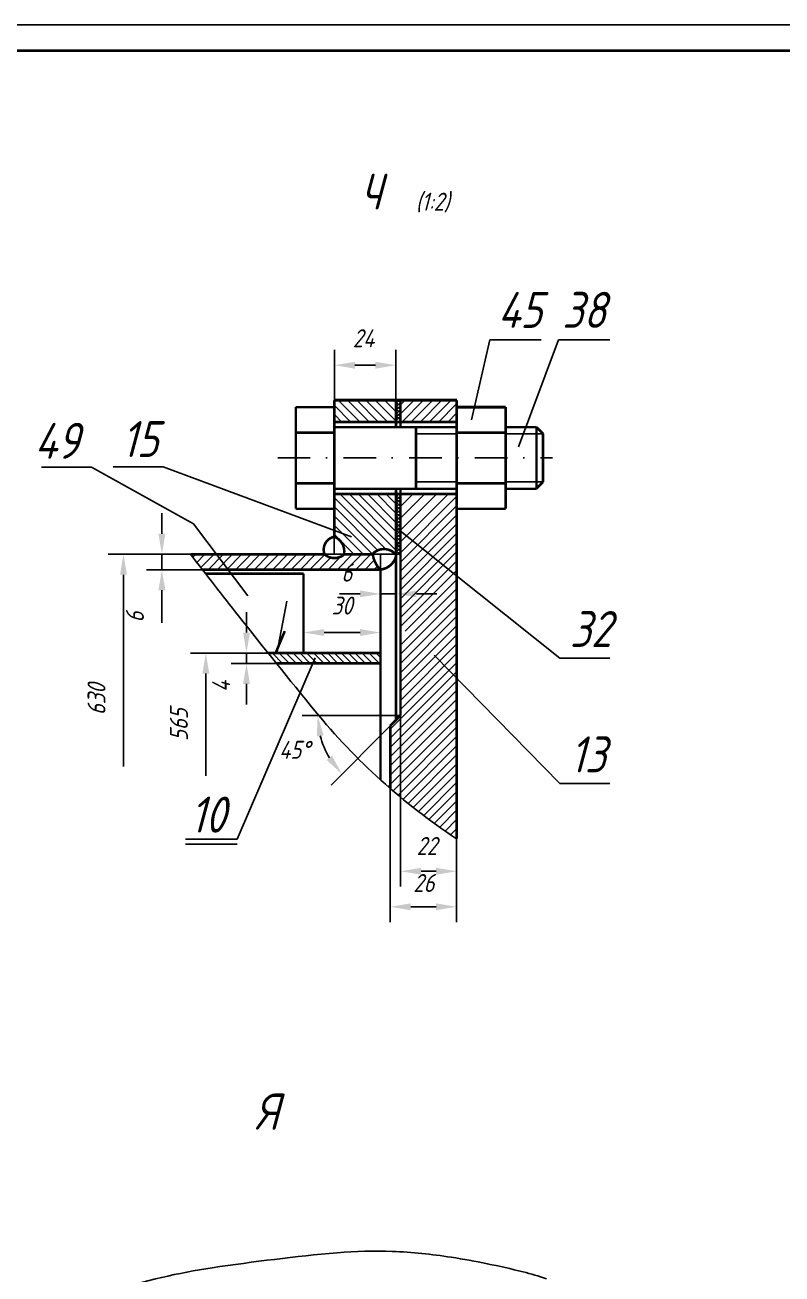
# Model space of a CAD drawing. Extents: x 626 to 1905, y 563 to 1774.
# Drawn here: x 1073.5 to 1221, y 914 to 1157.2 of the extents above; entities that cross this region are included whole.
import ezdxf
from ezdxf.enums import TextEntityAlignment as Align

# ---------------------------------------------------------------- set-up
doc = ezdxf.new("R2010")
doc.units = 0
doc.header["$LTSCALE"] = 0.5
doc.header["$MEASUREMENT"] = 0
doc.linetypes.add('DASHDOT', pattern=[25.4, 12.7, -6.35, 0, -6.35])
doc.layers.get('0').update_dxf_attribs({"linetype": 'CONTINUOUS'})
doc.layers.get('DEFPOINTS').update_dxf_attribs({"linetype": 'CONTINUOUS'})
doc.styles.add('ROMANC', font='romanc', dxfattribs={"width": 0.8, "oblique": 15, "height": 3.5})
doc.dimstyles.get("Standard").update_dxf_attribs({"dimtxt": 0.18, "dimasz": 0.18, "dimexe": 0.18, "dimexo": 0.0625, "dimgap": 0.09, "dimtad": 0, "dimtih": 1, "dimtoh": 1, "dimdec": 4, "dimzin": 0, "dimtxsty": 'STANDARD', "dimcen": 0.09, "dimazin": 3, "dimtfac": 1, "dimtdec": 4, "dimtofl": 0, "dimtmove": 0, "dimatfit": 3, "dimtolj": 1, "dimtzin": 0})

# ---------------------------------------------------------------- blocks, each defined once
blk = doc.blocks.new('*D108')
at = {"color": 0, "linetype": 'BYBLOCK'}
for p, q in [((1255.37, 822.44), (1255.37, 811.72)), ((1258.37, 822.44), (1258.37, 811.72)), ((1251.37, 814.72), (1247.37, 814.72)), ((1255.37, 814.72), (1258.37, 814.72)), ((1262.37, 814.72), (1266.37, 814.72))]:
    blk.add_line(p, q, dxfattribs=at)
for points in [[(1251.37, 815.39), (1251.37, 814.06), (1255.37, 814.72)], [(1262.37, 815.39), (1262.37, 814.06), (1258.37, 814.72)]]:
    blk.add_solid(points, dxfattribs=at)
at = {"layer": 'DEFPOINTS', "color": 0, "linetype": 'BYBLOCK'}
for p in [(1255.37, 822.44), (1258.37, 822.44), (1258.37, 814.72)]:
    blk.add_point(p, dxfattribs=at)
at = {"color": 0, "linetype": 'BYBLOCK', "style": 'ROMANC', "oblique": 15, "width": 0.8}
blk.add_text('6', height=3.5, dxfattribs=at).set_placement((1248.8, 817.11), align=Align.CENTER)
blk = doc.blocks.new('*X109')
at = {"color": 0}
for p, q in [((1249.6, 848.19), (1246.37, 851.42)), ((1251.39, 848.19), (1247.14, 852.44)), ((1253.19, 848.19), (1248.94, 852.44)), ((1254.99, 848.19), (1250.74, 852.44)), ((1256.78, 848.19), (1252.53, 852.44)), ((1258.27, 848.5), (1254.33, 852.44)), ((1258.27, 850.3), (1256.12, 852.44)), ((1258.27, 852.1), (1257.92, 852.44)), ((1247.8, 848.19), (1246.37, 849.63)), ((1256.4, 823.43), (1246.37, 833.46)), ((1258.37, 823.26), (1247.43, 834.19)), ((1258.37, 825.05), (1249.23, 834.19)), ((1258.37, 826.85), (1251.03, 834.19)), ((1258.37, 828.65), (1252.82, 834.19)), ((1258.37, 830.44), (1254.62, 834.19)), ((1258.37, 832.24), (1256.41, 834.19)), ((1258.37, 834.03), (1258.21, 834.19)), ((1254.83, 823.2), (1246.37, 831.67)), ((1253.78, 822.45), (1246.37, 829.87)), ((1252, 822.44), (1246.37, 828.07)), ((1250.2, 822.44), (1246.37, 826.28)), ((1248.41, 822.44), (1248.27, 822.58))]:
    blk.add_line(p, q, dxfattribs=at)
blk = doc.blocks.new('*X110')
at = {"color": 0}
for p, q in [((1218.79, 821.86), (1219.37, 822.44)), ((1219.57, 820.85), (1221.16, 822.44)), ((1220.35, 819.83), (1222.96, 822.44)), ((1221.76, 819.44), (1224.76, 822.44)), ((1223.55, 819.44), (1226.55, 822.44)), ((1225.35, 819.44), (1228.35, 822.44)), ((1227.14, 819.44), (1230.14, 822.44)), ((1228.94, 819.44), (1231.94, 822.44)), ((1230.74, 819.44), (1233.74, 822.44)), ((1232.53, 819.44), (1235.53, 822.44)), ((1234.33, 819.44), (1237.33, 822.44)), ((1236.12, 819.44), (1239.12, 822.44)), ((1237.92, 819.44), (1240.92, 822.44)), ((1239.72, 819.44), (1242.72, 822.44)), ((1241.51, 819.44), (1244.49, 822.41)), ((1246.9, 819.44), (1249.9, 822.44)), ((1248.7, 819.44), (1251.7, 822.44)), ((1250.49, 819.44), (1253.49, 822.44)), ((1243.31, 819.44), (1245.66, 821.79)), ((1245.1, 819.44), (1247.66, 821.99)), ((1252.29, 819.44), (1254.15, 821.3)), ((1254.08, 819.44), (1254.76, 820.11))]:
    blk.add_line(p, q, dxfattribs=at)
blk = doc.blocks.new('*X111')
at = {"color": 0}
for p, q in [((1259.27, 849.77), (1261.94, 852.44)), ((1259.27, 851.56), (1260.14, 852.44)), ((1259.49, 848.19), (1263.74, 852.44)), ((1261.28, 848.19), (1265.53, 852.44)), ((1263.08, 848.19), (1267.33, 852.44)), ((1264.87, 848.19), (1269.12, 852.44)), ((1266.67, 848.19), (1270.2, 851.72)), ((1268.47, 848.19), (1270.2, 849.92))]:
    blk.add_line(p, q, dxfattribs=at)
blk = doc.blocks.new('*D112')
at = {"color": 0, "linetype": 'BYBLOCK'}
for p, q in [((1095.78, 937.65), (1095.78, 941.65)), ((1101.35, 933.65), (1092.78, 933.65)), ((1095.78, 933.65), (1095.78, 930.65)), ((1103.67, 930.65), (1092.78, 930.65)), ((1095.78, 926.65), (1095.78, 922.65)), ((1095.78, 922.65), (1095.78, 920.28))]:
    blk.add_line(p, q, dxfattribs=at)
for points in [[(1095.11, 937.65), (1096.45, 937.65), (1095.78, 933.65)], [(1095.11, 926.65), (1096.45, 926.65), (1095.78, 930.65)]]:
    blk.add_solid(points, dxfattribs=at)
at = {"layer": 'DEFPOINTS', "color": 0, "linetype": 'BYBLOCK'}
for p in [(1101.35, 933.65), (1095.78, 930.65), (1103.67, 930.65)]:
    blk.add_point(p, dxfattribs=at)
at = {"color": 0, "linetype": 'BYBLOCK', "style": 'ROMANC', "oblique": 15, "width": 0.8}
blk.add_text('6', height=3.5, rotation=90, dxfattribs=at).set_placement((1092.28, 921.42), align=Align.CENTER)
blk = doc.blocks.new('*D113')
at = {"color": 0, "linetype": 'BYBLOCK'}
for p, q in [((1142.28, 902.25), (1142.28, 868.92)), ((1153.21, 878.24), (1153.21, 868.92)), ((1146.28, 871.92), (1149.21, 871.92))]:
    blk.add_line(p, q, dxfattribs=at)
for points in [[(1146.28, 872.59), (1146.28, 871.25), (1142.28, 871.92)], [(1149.21, 872.59), (1149.21, 871.25), (1153.21, 871.92)]]:
    blk.add_solid(points, dxfattribs=at)
at = {"layer": 'DEFPOINTS', "color": 0, "linetype": 'BYBLOCK'}
for p in [(1142.28, 902.25), (1153.21, 878.24), (1153.21, 871.92)]:
    blk.add_point(p, dxfattribs=at)
at = {"color": 0, "linetype": 'BYBLOCK', "style": 'ROMANC', "oblique": 15, "width": 0.8}
blk.add_text('22', height=3.5, dxfattribs=at).set_placement((1147.39, 875.09), align=Align.CENTER)
blk = doc.blocks.new('*D114')
at = {"color": 0, "linetype": 'BYBLOCK'}
for p, q in [((1140.28, 888.83), (1140.28, 862)), ((1153.21, 878.41), (1153.21, 862)), ((1149.21, 865), (1144.28, 865))]:
    blk.add_line(p, q, dxfattribs=at)
for points in [[(1144.28, 865.67), (1144.28, 864.33), (1140.28, 865)], [(1149.21, 865.67), (1149.21, 864.33), (1153.21, 865)]]:
    blk.add_solid(points, dxfattribs=at)
at = {"layer": 'DEFPOINTS', "color": 0, "linetype": 'BYBLOCK'}
for p in [(1140.28, 888.83), (1153.21, 878.41), (1140.28, 865)]:
    blk.add_point(p, dxfattribs=at)
at = {"color": 0, "linetype": 'BYBLOCK', "style": 'ROMANC', "oblique": 15, "width": 0.8}
blk.add_text('26', height=3.5, dxfattribs=at).set_placement((1146.82, 867.88), align=Align.CENTER)
blk = doc.blocks.new('*D115')
at = {"color": 0, "linetype": 'BYBLOCK'}
for p, q in [((1129.38, 963.65), (1129.38, 973.46)), ((1141.38, 963.37), (1141.38, 973.46)), ((1137.38, 970.46), (1133.38, 970.46))]:
    blk.add_line(p, q, dxfattribs=at)
for points in [[(1133.38, 971.13), (1133.38, 969.79), (1129.38, 970.46)], [(1137.38, 971.13), (1137.38, 969.79), (1141.38, 970.46)]]:
    blk.add_solid(points, dxfattribs=at)
at = {"layer": 'DEFPOINTS', "color": 0, "linetype": 'BYBLOCK'}
for p in [(1129.38, 970.46), (1129.38, 963.65), (1141.38, 963.37)]:
    blk.add_point(p, dxfattribs=at)
at = {"color": 0, "linetype": 'BYBLOCK', "style": 'ROMANC', "oblique": 15, "width": 0.8}
blk.add_text('24', height=3.5, dxfattribs=at).set_placement((1135.06, 973.96), align=Align.CENTER)
blk = doc.blocks.new('*X193')
at = {"color": 0}
for p, q in [((1123.73, 1032.88), (1121.73, 1034.88)), ((1125.08, 1032.88), (1123.08, 1034.88)), ((1126.42, 1032.88), (1124.42, 1034.88)), ((1127.77, 1032.88), (1125.77, 1034.88)), ((1129.12, 1032.88), (1127.12, 1034.88)), ((1130.46, 1032.88), (1128.46, 1034.88)), ((1131.81, 1032.88), (1129.81, 1034.88)), ((1133.16, 1032.88), (1131.16, 1034.88)), ((1134.5, 1032.88), (1132.5, 1034.88)), ((1135.85, 1032.88), (1133.85, 1034.88)), ((1137.2, 1032.88), (1135.2, 1034.88)), ((1138.55, 1032.88), (1136.55, 1034.88)), ((1139.89, 1032.88), (1137.89, 1034.88)), ((1141.24, 1032.88), (1139.24, 1034.88)), ((1142.59, 1032.88), (1140.59, 1034.88)), ((1142.8, 1034.02), (1141.93, 1034.88))]:
    blk.add_line(p, q, dxfattribs=at)
blk = doc.blocks.new('*D194')
at = {"color": 0, "linetype": 'BYBLOCK'}
for p, q in [((1116.68, 1038.88), (1116.68, 1042.88)), ((1120.97, 1034.88), (1113.68, 1034.88)), ((1116.68, 1032.88), (1116.68, 1034.88)), ((1122.52, 1032.88), (1113.68, 1032.88)), ((1116.68, 1028.88), (1116.68, 1024.88))]:
    blk.add_line(p, q, dxfattribs=at)
for points in [[(1116.01, 1038.88), (1117.35, 1038.88), (1116.68, 1034.88)], [(1116.01, 1028.88), (1117.35, 1028.88), (1116.68, 1032.88)]]:
    blk.add_solid(points, dxfattribs=at)
at = {"layer": 'DEFPOINTS', "color": 0, "linetype": 'BYBLOCK'}
for p in [(1116.68, 1034.88), (1120.97, 1034.88), (1122.52, 1032.88)]:
    blk.add_point(p, dxfattribs=at)
at = {"color": 0, "linetype": 'BYBLOCK', "style": 'ROMANC', "oblique": 15, "width": 0.8}
blk.add_text('4', height=3.5, rotation=90, dxfattribs=at).set_placement((1113.5, 1028.39), align=Align.CENTER)
blk = doc.blocks.new('*D195')
at = {"color": 0, "linetype": 'BYBLOCK'}
for p, q in [((1127.8, 1034.88), (1127.8, 1041.89)), ((1142.8, 1034.88), (1142.8, 1041.89)), ((1138.8, 1038.89), (1131.8, 1038.89))]:
    blk.add_line(p, q, dxfattribs=at)
for points in [[(1131.8, 1039.56), (1131.8, 1038.22), (1127.8, 1038.89)], [(1138.8, 1039.56), (1138.8, 1038.22), (1142.8, 1038.89)]]:
    blk.add_solid(points, dxfattribs=at)
at = {"layer": 'DEFPOINTS', "color": 0, "linetype": 'BYBLOCK'}
for p in [(1127.8, 1038.89), (1127.8, 1034.88), (1142.8, 1034.88)]:
    blk.add_point(p, dxfattribs=at)
at = {"color": 0, "linetype": 'BYBLOCK', "style": 'ROMANC', "oblique": 15, "width": 0.8}
blk.add_text('30', height=3.5, dxfattribs=at).set_placement((1135.3, 1042.39), align=Align.CENTER)

msp = doc.modelspace()

# ---------------------------------------------------------------- linework, layer by layer
for p, q in [((626.71, 1157.2), (1467.71, 1157.2)), ((1160.51, 1080.31), (1164.12, 1095.87)), ((1164.12, 1095.87), (1174.13, 1095.87)), ((1169.68, 1075.03), (1177.47, 1095.87)), ((1177.47, 1095.87), (1187.48, 1095.87)), ((1157.72, 1077.57), (1149.715, 1077.57)), ((1174.435, 1077.57), (1167.185, 1077.57)), ((1086.475, 1071.097), (1076.753, 1071.097)), ((1106.352, 1060.086), (1086.475, 1071.097)), ((1100.46, 1071.14), (1090.73, 1071.14)), ((1137.16, 1057.53), (1100.46, 1071.14)), ((1157.665, 1068.23), (1149.715, 1068.23)), ((1174.435, 1068.23), (1167.185, 1068.23)), ((1116.939, 1046.052), (1106.352, 1060.086)), ((1146.33, 1058.92), (1177.75, 1033.91)), ((1133.795, 1054.13), (1133.795, 1057.53738)), ((1131.88746, 1054.13), (1135.67877, 1054.13)), ((1141.28424, 1054.13), (1145.795, 1054.13)), ((1142.795, 1052.095), (1142.795, 1054.13)), ((1122.63, 1035.16), (1124.56, 1044.98)), ((1130.04, 1033.99), (1114.89, 998.68)), ((1153.28, 1034.47), (1177.75, 1009.46)), ((1177.75, 1033.91), (1187.48, 1033.91)), ((1146.695, 1022.73), (1138.89, 1022.73)), ((1177.75, 1009.46), (1187.48, 1009.46)), ((1114.89, 998.68), (1104.8, 998.68)), ((1114.89, 997.68), (1104.8, 997.68))]:
    msp.add_line(p, q)
at = {"color": 0}
for p, q in [((1145.795, 1083.84877), (1146.07623, 1084.13)), ((1145.795, 1083.45983), (1146.46517, 1084.13)), ((1146.695, 1082.94054), (1145.795, 1083.84054)), ((1145.795, 1082.78631), (1146.695, 1083.68631)), ((1146.695, 1082.26702), (1145.795, 1083.16702)), ((1145.795, 1082.11279), (1146.695, 1083.01279)), ((1146.695, 1081.5935), (1145.795, 1082.4935)), ((1146.695, 1083.61406), (1146.17906, 1084.13)), ((1157.695, 1084.06389), (1157.62889, 1084.13)), ((1145.795, 1081.43927), (1146.695, 1082.33927)), ((1146.695, 1080.91998), (1145.795, 1081.81998)), ((1145.795, 1080.76576), (1146.695, 1081.66576)), ((1146.695, 1080.24647), (1145.795, 1081.14647)), ((1145.795, 1080.09224), (1146.695, 1080.99224)), ((1145.795, 1079.41872), (1146.695, 1080.31872)), ((1146.695, 1065.42904), (1145.795, 1066.32904)), ((1145.795, 1065.27481), (1146.695, 1066.17481)), ((1146.695, 1064.75552), (1145.795, 1065.65552)), ((1145.795, 1064.60129), (1146.695, 1065.50129)), ((1146.125, 1055.95306), (1156.05194, 1065.88)), ((1146.695, 1058.79306), (1153.78194, 1065.88)), ((1146.695, 1061.14306), (1151.43194, 1065.88)), ((1146.695, 1063.43306), (1149.14194, 1065.88)), ((1146.695, 1064.082), (1145.795, 1064.982)), ((1145.795, 1063.92778), (1146.695, 1064.82778)), ((1146.695, 1063.40849), (1145.795, 1064.30849)), ((1145.795, 1063.25426), (1146.695, 1064.15426)), ((1146.695, 1062.73497), (1145.795, 1063.63497)), ((1145.795, 1062.58074), (1146.695, 1063.48074)), ((1146.695, 1062.06145), (1145.795, 1062.96145)), ((1146.695, 1054.41306), (1157.62889, 1065.34695)), ((1146.695, 1052.61701), (1157.62889, 1063.55089)), ((1145.795, 1061.90722), (1146.695, 1062.80722)), ((1146.695, 1061.38793), (1145.795, 1062.28793)), ((1145.795, 1061.2337), (1146.695, 1062.1337)), ((1146.695, 1060.71441), (1145.795, 1061.61441)), ((1145.795, 1060.56018), (1146.695, 1061.46018)), ((1146.695, 1060.04089), (1145.795, 1060.94089)), ((1145.795, 1059.88666), (1146.695, 1060.78666)), ((1146.695, 1050.82096), (1157.62889, 1061.75484)), ((1146.695, 1059.36737), (1145.795, 1060.26737)), ((1145.795, 1059.21314), (1146.695, 1060.11314)), ((1146.695, 1058.69385), (1145.795, 1059.59385)), ((1145.795, 1058.53962), (1146.695, 1059.43962)), ((1146.695, 1058.02033), (1145.795, 1058.92033)), ((1145.795, 1057.8661), (1146.695, 1058.7661)), ((1146.695, 1057.34681), (1145.795, 1058.24681)), ((1145.795, 1057.19258), (1146.695, 1058.09258)), ((1146.695, 1049.0249), (1157.62889, 1059.95879)), ((1146.695, 1047.22885), (1157.62889, 1058.16274)), ((1146.695, 1056.67329), (1145.795, 1057.57329)), ((1145.795, 1056.51906), (1146.695, 1057.41906)), ((1146.695, 1055.99977), (1145.795, 1056.89977)), ((1145.795, 1055.84554), (1146.695, 1056.74554)), ((1146.695, 1055.32625), (1145.795, 1056.22625)), ((1145.795, 1055.17203), (1146.695, 1056.07203)), ((1146.695, 1045.4328), (1157.62889, 1056.36669)), ((1146.695, 1054.65274), (1145.795, 1055.55274)), ((1145.795, 1054.49851), (1146.695, 1055.39851)), ((1146.54422, 1054.13), (1145.795, 1054.87922)), ((1145.8707, 1054.13), (1145.795, 1054.2057)), ((1146.10001, 1054.13), (1146.695, 1054.72499)), ((1146.695, 1043.63675), (1157.62889, 1054.57064)), ((1146.695, 1041.8407), (1157.62889, 1052.77459)), ((1146.695, 1040.04465), (1157.62889, 1050.97854)), ((1147.57831, 1039.13191), (1157.62889, 1049.18249)), ((1146.695, 1036.45255), (1157.62889, 1047.38643)), ((1146.695, 1034.65649), (1157.62889, 1045.59038)), ((1146.695, 1032.86044), (1157.62889, 1043.79433)), ((1146.695, 1031.06439), (1157.62889, 1041.99828)), ((1146.695, 1029.26834), (1157.62889, 1040.20223)), ((1146.695, 1027.47229), (1157.62889, 1038.40618)), ((1146.695, 1025.67624), (1157.62889, 1036.61013)), ((1146.695, 1023.88019), (1157.62889, 1034.81408)), ((1144.695, 1020.08414), (1157.62889, 1033.01802)), ((1144.695, 1018.28808), (1157.62889, 1031.22197)), ((1144.695, 1016.49203), (1157.62889, 1029.42592)), ((1144.695, 1014.69598), (1157.62889, 1027.62987)), ((1144.695, 1012.89993), (1157.62889, 1025.83382)), ((1144.695, 1011.10388), (1157.62889, 1024.03777)), ((1144.27331, 1008.88613), (1157.62889, 1022.24172)), ((1145.23588, 1008.05266), (1157.62889, 1020.44567)), ((1146.20782, 1007.22855), (1157.62889, 1018.64961)), ((1147.18916, 1006.41383), (1157.62889, 1016.85356)), ((1148.17991, 1005.60853), (1157.62889, 1015.05751)), ((1149.1801, 1004.81268), (1157.62889, 1013.26146)), ((1150.18978, 1004.02631), (1157.62889, 1011.46541)), ((1151.20898, 1003.24945), (1157.62889, 1009.66936)), ((1152.23774, 1002.48216), (1157.62889, 1007.87331)), ((1153.2761, 1001.72447), (1157.62889, 1006.07726)), ((1154.32411, 1000.97643), (1157.62889, 1004.2812)), ((1155.38182, 1000.23809), (1157.62889, 1002.48515)), ((1156.44929, 999.5095), (1157.62889, 1000.6891)), ((1157.52657, 998.79073), (1157.62889, 998.89305))]:
    msp.add_line(p, q, dxfattribs=at)
at = {"linetype": 'DASHDOT'}
msp.add_line((1122.77, 1072.88), (1176.32, 1072.88), dxfattribs=at)
at = {"color": 0, "linetype": 'BYBLOCK'}
for p, q in [((1105.77272, 1054.13), (1089.71, 1054.13)), ((1092.71, 1050.13), (1092.71, 1012.83)), ((1120.91653, 1034.88), (1105.76, 1034.88)), ((1108.76, 1030.88), (1108.76, 1010.97)), ((1138.89, 1022.73), (1127.55622, 1022.73)), ((1144.695, 1020.73), (1133.16184, 1009.19684))]:
    msp.add_line(p, q, dxfattribs=at)
for points, const_width in [([(646.71, 1152.2), (1462.71, 1152.2)], 0.5), ([(1126.295, 1062.98), (1126.295, 1082.78)], 0.5), ([(1126.295, 1082.78), (1133.795, 1082.78)], 0.5), ([(1133.795, 1084.13), (1157.695, 1084.13)], 0.55), ([(1133.795, 1057.53738), (1133.795, 1084.13)], 0.5), ([(1145.795, 1078.88), (1145.795, 1084.13)], 0.5), ([(1145.695, 1078.88), (1145.695, 1084.13)], 0.25), ([(1146.695, 1078.88), (1146.695, 1084.13)], 0.5), ([(1157.62889, 998.72331), (1157.62889, 1084.13)], 0.5), ([(1157.7, 1082.78), (1167.2, 1082.78)], 0.55), ([(1167.2, 1062.98), (1167.2, 1082.78)], 0.5), ([(1133.795, 1079.88), (1157.695, 1079.88)], 0.5), ([(1126.295, 1077.83), (1133.795, 1077.83)], 0.5), ([(1133.795, 1078.88), (1157.695, 1078.88)], 0.5), ([(1149.71, 1066.88), (1149.71, 1078.88)], 0.5), ([(1157.7, 1077.83), (1167.2, 1077.83)], 0.5), ([(1167.2, 1078.88), (1173.2, 1078.88)], 0.5), ([(1173.2, 1066.88), (1173.2, 1078.88)], 0.5), ([(1173.2, 1078.88), (1174.49, 1077.57)], 0.5), ([(1174.45, 1068.18938), (1174.45, 1077.61062)], 0.5), ([(1126.295, 1067.93), (1133.795, 1067.93)], 0.5), ([(1157.7, 1067.93), (1167.2, 1067.93)], 0.5), ([(1173.2, 1066.92), (1174.49, 1068.23)], 0.5), ([(1133.795, 1066.88), (1157.695, 1066.88)], 0.5), ([(1133.795, 1065.88), (1157.695, 1065.88)], 0.5), ([(1145.795, 1021.83), (1145.795, 1066.88)], 0.5), ([(1146.695, 1022.73), (1146.695, 1066.88)], 0.5), ([(1167.2, 1066.88), (1173.2, 1066.88)], 0.5), ([(1126.295, 1062.98), (1133.795, 1062.98)], 0.5), ([(1157.7, 1062.98), (1167.2, 1062.98)], 0.5), ([(1105.77272, 1054.13), (1131.88746, 1054.13)], 0.5), ([(1135.67877, 1054.13), (1141.28424, 1054.13)], 0.5), ([(1145.89566, 1054.13), (1146.695, 1054.13)], 0.25), ([(1108.08722, 1051.13), (1142.795, 1051.13)], 0.5), ([(1142.795, 1010.2008), (1142.795, 1051.1558)], 0.5), ([(1108.7074, 1050.33), (1127.795, 1050.33)], 0.5), ([(1127.795, 1034.88), (1127.795, 1050.33)], 0.5), ([(1122.35, 1034.88), (1124.15, 1039.17)], 0.5), ([(1120.91653, 1034.88), (1142.795, 1034.88)], 0.5), ([(1146.695, 1022.73), (1146.695, 1035.89504)], 0.5), ([(1122.52293, 1032.88), (1142.795, 1032.88)], 0.5), ([(1144.695, 1020.73), (1146.695, 1022.73)], 0.5), ([(1144.695, 1008.51885), (1144.695, 1020.73)], 0.5)]:
    msp.add_lwpolyline(points, dxfattribs=dict(const_width=const_width))
at = {"const_width": 0.5}
for points in [[(1133.795, 1057.53738, 0.464504855), (1131.89101, 1054.13204, 0.528074793)], [(1135.675, 1054.11, 0.360107743), (1133.795, 1057.53738, 0.360107743)], [(1131.77528, 1054.23695, 0.386662046), (1135.64326, 1054.04115, 0.384089016)], [(1145.74, 1054.105, 0.450953862), (1141.20111, 1054.13, 0.439480417)], [(1141.28, 1054.16, 0.153435936), (1142.695, 1051.17, 0.153435936)], [(1142.795, 1051.1558, 0.343951071), (1145.9, 1054.16, 0.343951071)]]:
    msp.add_lwpolyline(points, format="xyb", dxfattribs=at)
for points in [[(1105.77272, 1054.13, 0.003698594), (1115.14224, 1042.12399, 0.003723864), (1130.03, 1023.62, 0.076075505), (1157.62889, 998.72331, 0.071111971)], [(1175.12783, 913.05166, 0.019315348), (1170.58336, 914.38136, 0.022707619), (1156.5724, 917.23056, 0.028128351), (1145.08336, 918.37136, 0.033365851), (1134.34604, 918.11385, 0.014602771), (1110.00336, 915.18136, 0.039497236), (1090.48604, 910.65172, 0.151120452), (1086.09336, 907.60136, 0.143593647), (1084.69267, 904.08036, 0.024224411), (1083.70336, 882.08136, 0.026354731), (1084.4107, 869.50776, 0.025645079), (1086.52974, 856.39136)]]:
    msp.add_lwpolyline(points, format="xyb")
msp.add_arc((1142.72, 1051.19313), 0.03406, 222.7719804, 317.2280196)
at = {"color": 0, "linetype": 'BYBLOCK'}
msp.add_arc((1146.695, 1022.73), 16.13878, 194.237375, 210.762625, dxfattribs=at)
for points in [[(1092.04333, 1050.13), (1093.37667, 1050.13), (1092.71, 1054.13)], [(1108.09333, 1030.88), (1109.42667, 1030.88), (1108.76, 1034.88)], [(1130.3904, 1018.67822), (1131.71345, 1018.84345), (1130.55622, 1022.73)], [(1133.35324, 1014.88465), (1132.30086, 1014.06595), (1135.28316, 1011.31816)]]:
    msp.add_solid(points, dxfattribs=at)
at = {"layer": 'DEFPOINTS', "color": 0, "linetype": 'BYBLOCK'}
for p in [(1173.2, 1072.88), (1105.77272, 1054.13), (1108.15362, 1054.13), (1118.51683, 1037.88), (1118.78201, 1037.88), (1120.91653, 1034.88), (1138.89, 1022.73), (1138.89, 1022.73), (1146.695, 1022.73), (1146.695, 1022.73), (1146.695, 1022.73), (1146.695, 1022.73), (1144.695, 1020.73), (1144.695, 1020.73), (1131.49, 1017.32), (1108.76, 1006.97), (1120.91653, 1006.97)]:
    msp.add_point(p, dxfattribs=at)

# ---------------------------------------------------------------- block references
for name, p in [('*X109', (-112.57, 231.69)), ('*X111', (-112.57, 231.69)), ('*X110', (-112.57, 231.69)), ('*X193', (0, 0))]:
    msp.add_blockref(name, p)

# ---------------------------------------------------------------- texts
at = {"style": 'ROMANC', "oblique": 15, "width": 0.8}
for s, height, p in [('Ч', 7, (1138.76223, 1121.26466)), ('(1:2)', 3.5, (1149.66, 1121.04)), ('45', 7, (1165.6375, 1098.215)), ('38', 7, (1178.2175, 1098.215)), ('15', 7, (1092.3475, 1073.065)), ('49', 7, (1075.3795, 1072.726)), ('32', 7, (1179.6975, 1036.075)), ('13', 7, (1179.6975, 1011.655)), ('10', 7, (1105.6875, 999.925)), (' Я', 7, (1114.66755, 942.09366))]:
    msp.add_text(s, height=height, dxfattribs=at).set_placement(p)
at = {"color": 0, "linetype": 'BYBLOCK', "style": 'ROMANC', "oblique": 15, "width": 0.8}
for s, p in [('630', (1089.21, 1025.875)), ('565', (1105.26, 1020.925))]:
    msp.add_text(s, height=3.5, rotation=90, dxfattribs=at).set_placement(p, align=Align.CENTER)
msp.add_text('45%%d', height=3.5, dxfattribs=at).set_placement((1126.02, 1014.3), align=Align.CENTER)

# ---------------------------------------------------------------- dimensions: what is measured, and where the dimension line sits
for base, p1, p2, text, picture, middle, set_off in [((1133.795, 1090.94), (1145.795, 1083.84877), (1133.795, 1084.13), '24', '*D115', (1139.48, 1094.44), (4.42, 120.48)), ((1145.795, 1046.415), (1142.795, 1054.13), (1145.795, 1054.13), '6', '*D108', (1136.23, 1048.8), (-112.57, 231.69)), ((1157.62889, 992.4), (1146.695, 1022.73), (1157.62889, 998.72331), '22', '*D113', (1151.81, 995.57), (4.42, 120.48)), ((1144.695, 985.48), (1157.62889, 998.89305), (1144.695, 1009.30783), '26', '*D114', (1151.24, 988.36), (4.42, 120.48))]:
    dim = msp.add_linear_dim(base=base, p1=p1, p2=p2, text=text, dimstyle='Standard')
    dim.commit()
    dim.dimension.update_dxf_attribs({"geometry": picture, "text_midpoint": middle, "dimtype": 128, "insert": set_off})
dim = msp.add_linear_dim(base=(1100.2, 1051.13), p1=(1105.77272, 1054.13), p2=(1108.08722, 1051.13), angle=90, text='6', dimstyle='Standard')
dim.commit()
dim.dimension.update_dxf_attribs({"geometry": '*D112', "text_midpoint": (1096.7, 1041.89506), "insert": (4.42, 120.48)})
dim = msp.add_linear_dim(base=(1127.795, 1038.89), p1=(1142.795, 1034.88), p2=(1127.795, 1034.88), text='30', dimstyle='Standard')
dim.commit()
dim.dimension.update_dxf_attribs({"geometry": '*D195', "text_midpoint": (1135.295, 1042.39)})
dim = msp.add_linear_dim(base=(1116.68, 1034.88), p1=(1122.52293, 1032.88), p2=(1120.97, 1034.88), angle=90, text='4', dimstyle='Standard')
dim.commit()
dim.dimension.update_dxf_attribs({"geometry": '*D194', "text_midpoint": (1113.5, 1028.39), "dimtype": 128})

doc.saveas('drawing.dxf')
